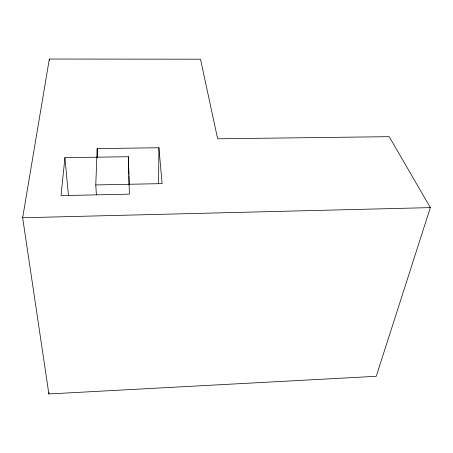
<?xml version="1.0" encoding="UTF-8"?>
<svg xmlns="http://www.w3.org/2000/svg" width="453" height="453" viewBox="0 0 453 453"><rect width="100%" height="100%" fill="white"/><g stroke="black" fill="none" stroke-linecap="round" stroke-linejoin="round"><path stroke-width="0.68" d="M158.59 183.844L158.901 147.746L97.157 148.601L95.776 184.932L96.387 194.813M48.879 393.957L22.65 217.763L49.332 59.043L200.498 59.201L217.65 138.805L389.206 136.676L430.35 207.61L376.239 376.301L48.879 393.957L49.009 392.547M64.921 157.684L61.019 195.617L129.388 194.15L128.414 156.715L64.921 157.684L68.471 195.73M22.65 217.763L430.35 207.61M95.776 184.932L162.117 183.618L158.901 147.746M49.332 59.043L49.473 60.453M97.157 148.601L97.689 157.752M128.414 156.715L128.839 174.343M128.873 175.753L129.099 184.92"/></g></svg>
